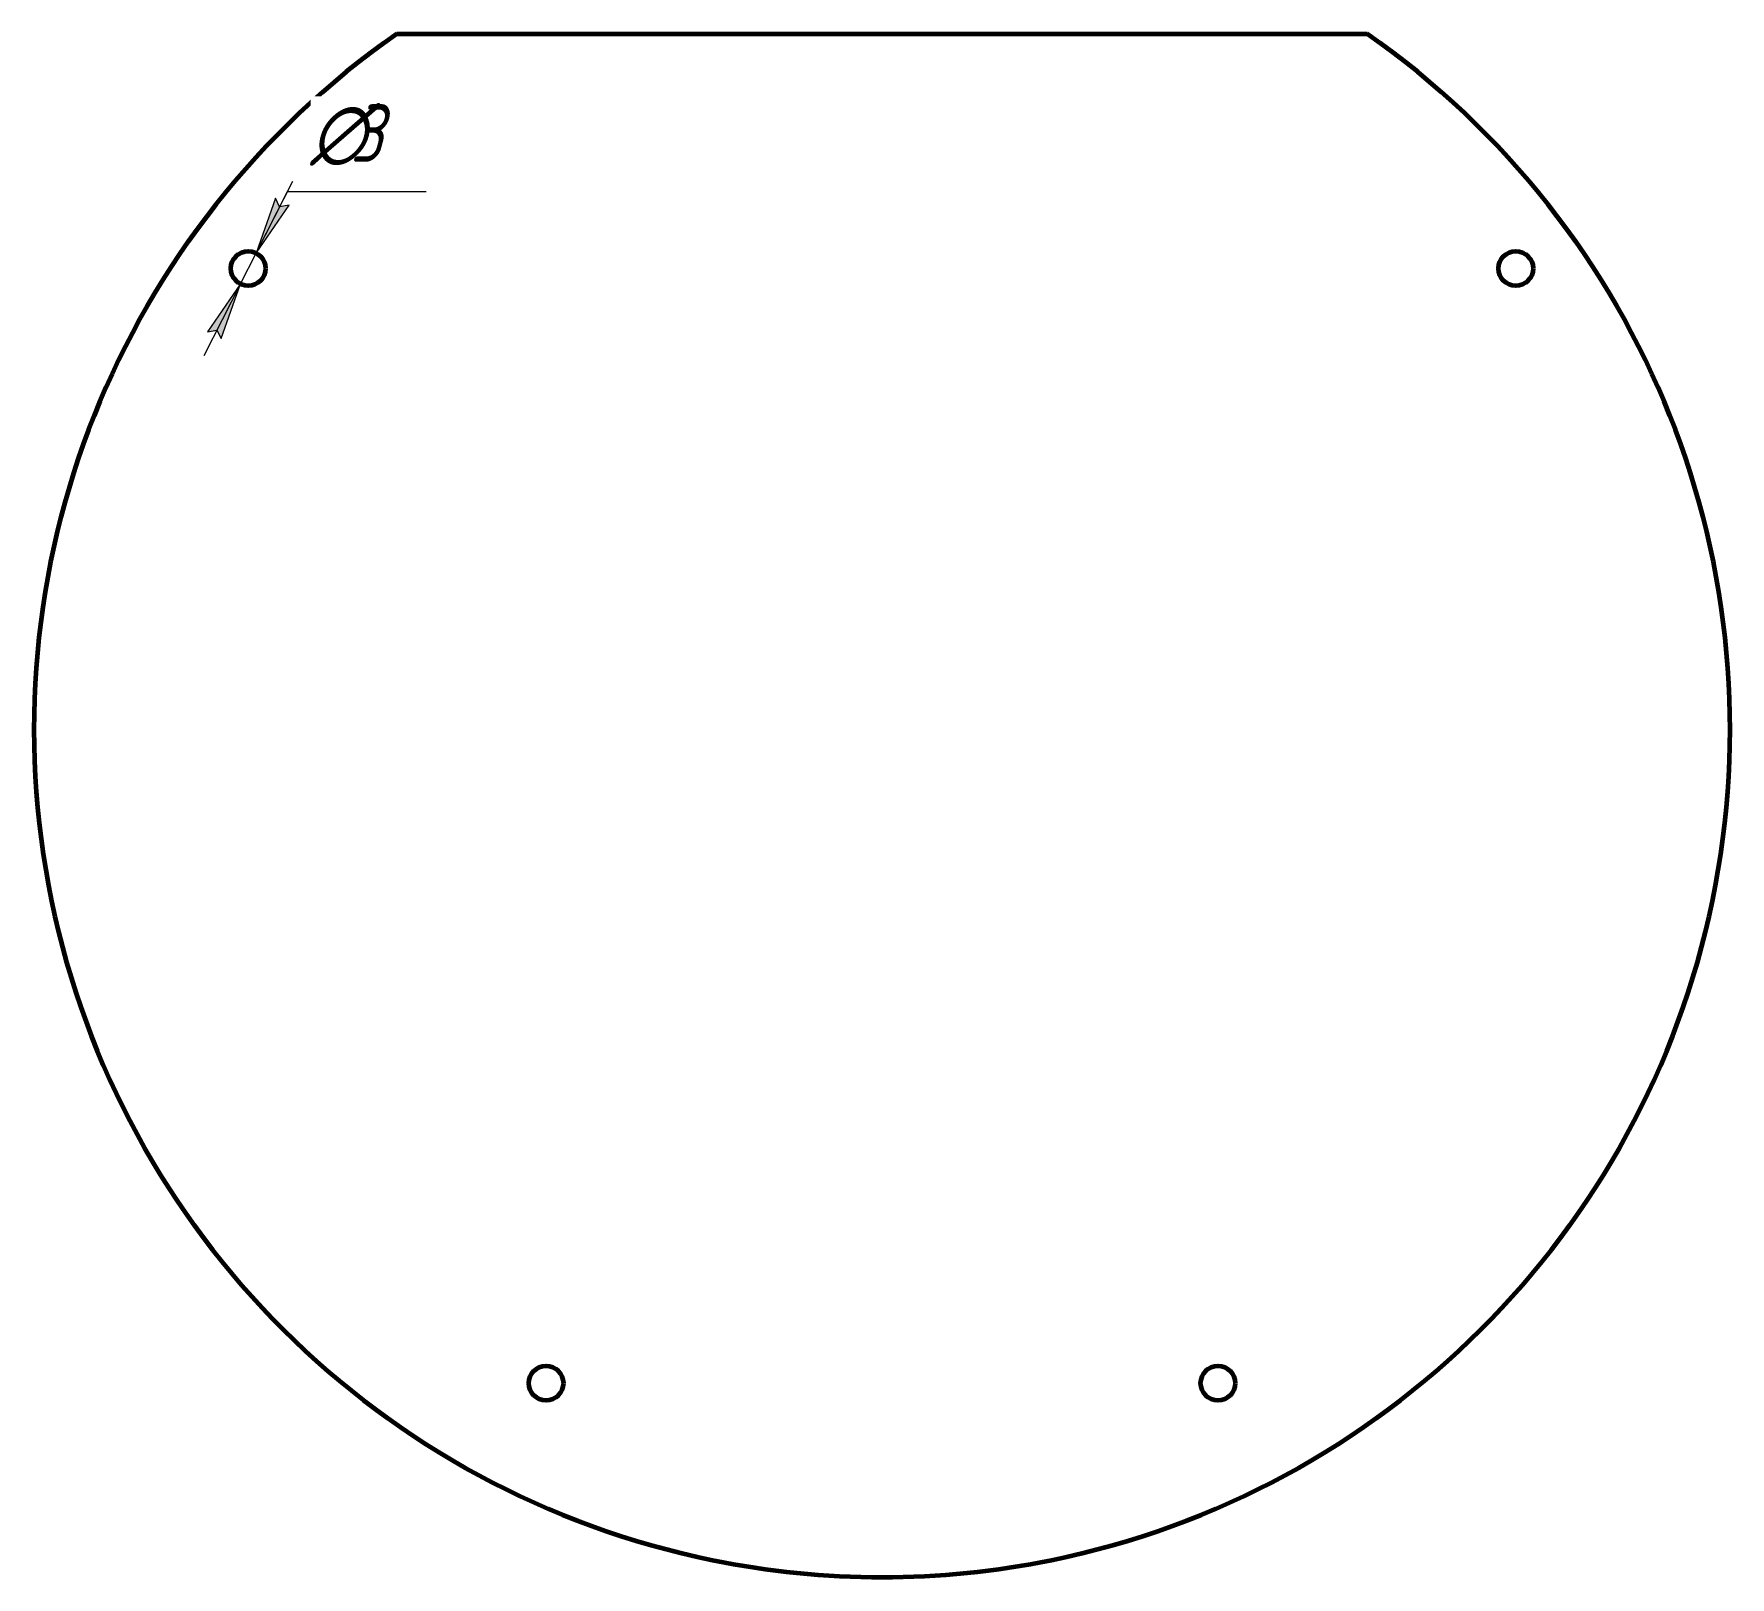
# Model space of a CAD drawing. Header units: millimetres. Extents: x -74 to 74, y -74 to 60.
import ezdxf

# ---------------------------------------------------------------- set-up
doc = ezdxf.new("R2010")
doc.units = ezdxf.units.MM
doc.linetypes.add('K5LT_BASIC', pattern=[0])
doc.linetypes.add('K5LT_THIN', pattern=[0])
doc.styles.add('KDIMTEXTSTYLE', font='GOST_AU.SHX', dxfattribs={"width": 0.96, "oblique": 15, "height": 5})
doc.styles.add('KTEXTSTYLE', font='GOST_AU.SHX', dxfattribs={"width": 0.96, "height": 5})
doc.dimstyles.new('KDIMSTYLE (1.00)', dxfattribs={"dimtxt": 5, "dimasz": 1, "dimexe": 2, "dimexo": 0, "dimgap": 1, "dimtad": 1, "dimtxsty": 'KDIMTEXTSTYLE', "dimsah": 1, "dimcen": 0, "dimdle": 1, "dimadec": 0, "dimazin": 0, "dimtfac": 0.667, "dimtmove": 0, "dimatfit": 3, "dimfxl": 1, "dimtvp": 1, "dimtolj": 1, "dimtzin": 0, "dimarcsym": 0})

# ---------------------------------------------------------------- blocks, each defined once
blk = doc.blocks.new('D0')
for points in [[(-54.32, 41.34), (-51.46, 45.49), (-52.28, 45.35), (-52.64, 46.09)], [(-57.36, 33.91), (-55.68, 38.66), (-58.54, 34.51), (-57.72, 34.65)]]:
    blk.add_hatch(color=7).paths.add_polyline_path(points)
at = {"color": 7, "linetype": 'K5LT_THIN', "lineweight": 18}
for p, q in [((-54.32, 41.34), (-51.14, 47.57)), ((-54.32, 41.34), (-51.59, 46.69)), ((-52.64, 46.09), (-54.32, 41.34)), ((-52.28, 45.35), (-52.64, 46.09)), ((-51.59, 46.69), (-39.55, 46.69)), ((-54.32, 41.34), (-51.46, 45.49)), ((-51.46, 45.49), (-52.28, 45.35)), ((-55.68, 38.66), (-54.32, 41.34)), ((-55.68, 38.66), (-58.86, 32.43)), ((-55.68, 38.66), (-58.54, 34.51)), ((-57.36, 33.91), (-55.68, 38.66)), ((-58.54, 34.51), (-57.72, 34.65)), ((-57.72, 34.65), (-57.36, 33.91))]:
    blk.add_line(p, q, dxfattribs=at)
blk.add_wipeout([(-49.59, 47.69), (-49.59, 54.95), (-41.87, 54.95), (-41.87, 47.69)])
at = {"color": 7, "char_height": 5, "attachment_point": 1, "style": 'KTEXTSTYLE'}
for s, insert in [('\\H3.5;\\W0.965;\\Q15;\\Q15;\\H5.00;∅', (-49.59, 54.25)), ('\\H3.5;\\W0.965;\\Q15;\\Q15;\\H5.00;3', (-46.15, 54.25))]:
    blk.add_mtext(s, dxfattribs=dict(at, insert=insert))
blk = doc.blocks.new('KDIMARROW_02')
blk.add_hatch(color=0).paths.add_polyline_path([(4.5, 0), (5, 0.66), (0, 0), (5, -0.66)])
at = {"color": 0, "linetype": 'K5LT_THIN', "lineweight": 18}
for p, q in [((0, 0), (-1, 0)), ((5, 0.66), (0, 0)), ((0, 0), (5, -0.66)), ((0, 0), (7, 0)), ((4.5, 0), (5, 0.66)), ((5, -0.66), (4.5, 0))]:
    blk.add_line(p, q, dxfattribs=at)

msp = doc.modelspace()

# ---------------------------------------------------------------- linework, layer by layer
at = {"color": 150, "linetype": 'K5LT_BASIC', "lineweight": 60, "true_color": 0x0080ff}
msp.add_line((-42.11, 60.363), (42.11, 60.363), dxfattribs=at)
for centre in [(-55, 40), (55, 40), (-29.155, -56.765), (29.155, -56.765)]:
    msp.add_circle(centre, 1.5, dxfattribs=at)
for start, end in [(124.90042, 258.48034), (281.51966, 55.09958), (258.48034, 281.51966)]:
    msp.add_arc((0, 0), 73.6, start, end, dxfattribs=at)

# ---------------------------------------------------------------- next in the draw order: dimensions: what is measured, and where the dimension line sits
at = {"color": 7}
dim = msp.add_diameter_dim_2p(p1=(-55.681, 38.664), p2=(-54.319, 41.336), dimstyle='KDIMSTYLE (1.00)', override={"dimtih": 1, "dimtoh": 1, "dimpost": '\\H5.0;\\W0.965;\\Q15;<>', "dimblk1": 'KDIMARROW_02', "dimblk2": 'KDIMARROW_02', "dimclrt": 7, "dimtol": 1, "dimtp": 0, "dimtm": 0, "dimtdec": 5, "dimtmove": 1, "dimatfit": 2, "dimtolj": 1}, dxfattribs=at)
dim.commit()
dim.dimension.update_dxf_attribs({"geometry": 'D0', "text_midpoint": (-49.589, 46.694), "dimtype": 163})

doc.saveas('drawing.dxf')
